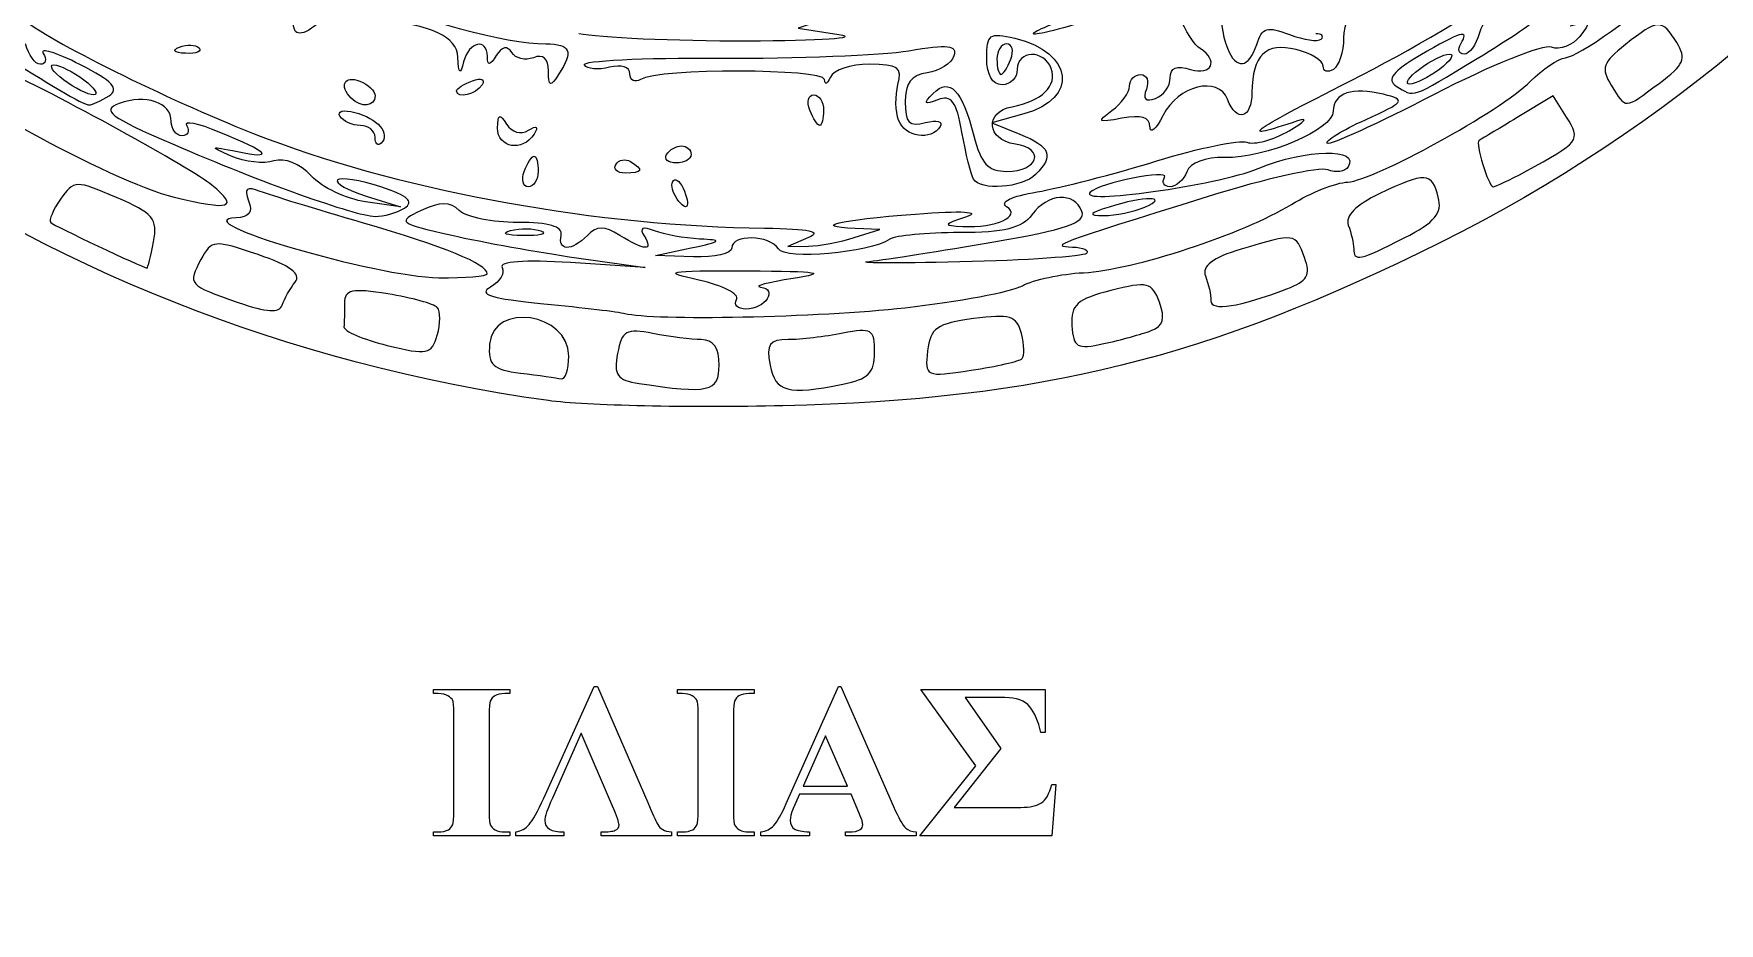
# Model space of a CAD drawing. Header units: millimetres. Extents: x 89 to 151, y 168 to 272.
# Drawn here: x 109.68 to 136.6, y 188.92 to 203.12 of the extents above; entities that cross this region are included whole.
import ezdxf

# ---------------------------------------------------------------- set-up
doc = ezdxf.new("R2010")
doc.units = ezdxf.units.MM
doc.layers.add('Layer_1', color=7, linetype='CONTINUOUS')

msp = doc.modelspace()

# ---------------------------------------------------------------- linework, layer by layer
at = {"layer": 'Layer_1', "color": 7}
for points in [[(122.70046, 203.481905), (121.88634, 203.211105), (122.53764, 203.108395)], [(117.89949, 202.529235), (117.89972, 202.529235)], [(134.16017, 201.790175), (133.9481, 202.129755), (133.37176, 201.783725)], [(123.49074, 201.740515), (123.4911, 201.740855)], [(125.49171, 201.841225), (124.97991, 201.699475), (125.42767, 201.519455)], [(127.50653, 201.635265), (127.50608, 201.635275)], [(114.98936, 200.527105), (115.53638, 200.355555), (114.97671, 200.438455)], [(119.92591, 200.528095), (119.92579, 200.528095)], [(117.28974, 199.978875), (117.28974, 199.978775)], [(122.049866, 199.865905), (121.724216, 199.725975), (122.049866, 199.730975)], [(122.78186, 199.865975), (123.18892, 199.996335), (122.79543, 200.012535)], [(122.782556, 199.866125), (122.78186, 199.865975)], [(118.34748, 199.545415), (119.44378, 199.390715), (118.25239, 199.467215)], [(120.21719, 199.561245), (119.60661, 199.582645), (120.17647, 199.702605)], [(116.12198, 198.750145), (116.12225, 198.750145)], [(123.59508, 198.746481), (123.59533, 198.747435)], [(125.46412, 197.934321), (125.46352, 197.934321)]]:
    msp.add_lwpolyline(points, dxfattribs=at)
for points in [[(118.3857, 203.122305)], [(112.0051, 202.907975)], [(129.21101, 202.952315)], [(132.73334, 202.727125)], [(125.28307, 202.715345)], [(131.80891, 202.557715)], [(110.15369, 202.384575)], [(116.43184, 202.209405)], [(135.63925, 202.329955)], [(110.87996, 202.132115)], [(114.74936, 202.091145)], [(122.07171, 201.901235)], [(115.12918, 201.467055)], [(117.08561, 201.616305)], [(119.78645, 201.195685)], [(117.5127, 200.924315)], [(118.97398, 201.035545)], [(133.4955, 200.918405)], [(112.52422, 200.704165)], [(124.68526, 200.802175)], [(115.59656, 200.337885)], [(127.42233, 200.354485)], [(111.58986, 199.799545)], [(131.56643, 199.861935)], [(116.9203, 199.290355)], [(113.85421, 199.156795)], [(129.69133, 199.047855)], [(120.9031, 198.878785)], [(127.52382, 198.380961)], [(118.22292, 197.976161)], [(120.62448, 197.830771)], [(122.59869, 197.525431)], [(117.89726, 197.263841)]]:
    msp.add_lwpolyline(points, close=True, dxfattribs=at)
at = {"layer": 'Layer_1', "color": 5}
for points in [[(116.13731, 192.5849), (116.05981, 192.5849), (116.05981, 192.6486), (117.28109, 192.6486), (117.28109, 192.5849), (117.20359, 192.5849)], [(117.82198, 190.9175), (118.62641, 192.69689), (118.68321, 192.69689), (119.48419, 190.84516)], [(120.03889, 192.5849), (119.96139, 192.5849), (119.96139, 192.6486), (121.18268, 192.6486), (121.18268, 192.5849), (121.10518, 192.5849)], [(121.69768, 190.83314), (122.53311, 192.69693), (122.56581, 192.69693), (123.40813, 190.78146)], [(125.93861, 191.13279), (126.00411, 191.13279), (125.93861, 190.31286), (123.83194, 190.31286), (124.72594, 191.43251), (123.84568, 192.64866)], [(123.84568, 192.64866), (125.83349, 192.64866), (125.83349, 191.96653), (125.76119, 191.96653)], [(125.18758, 192.52119), (124.55368, 192.52119), (125.12557, 191.71159), (124.37799, 190.76936), (125.44424, 190.76936)], [(116.38883, 190.71256), (116.38883, 192.24907)], [(116.95045, 192.24896), (116.95045, 190.71245)], [(120.29042, 190.71256), (120.29042, 192.24907)], [(120.85204, 192.24896), (120.85204, 190.71245)], [(118.92091, 190.78994), (118.42137, 191.95266), (117.96145, 190.91741)], [(122.73123, 190.97779), (121.90613, 190.97779), (121.80793, 190.75042)], [(122.8552, 190.68666), (122.73123, 190.97779)], [(117.28107, 190.37662), (117.28107, 190.31292), (116.05979, 190.31292), (116.05979, 190.37662), (116.13729, 190.37662)], [(117.2036, 190.37662), (117.28107, 190.37662)], [(117.37757, 190.31292), (117.37757, 190.37662)], [(118.14404, 190.37653), (118.14404, 190.31283), (117.37757, 190.31292)], [(119.86143, 190.37662), (119.86143, 190.31292), (118.74177, 190.31292), (118.74177, 190.37662)], [(121.18267, 190.37662), (121.18267, 190.31292), (119.96138, 190.31292), (119.96138, 190.37662), (120.03888, 190.37662)], [(121.10519, 190.37662), (121.18267, 190.37662)], [(122.06802, 190.37666), (122.06802, 190.31296), (121.29116, 190.31296), (121.29116, 190.37666)], [(123.77159, 190.37667), (123.77159, 190.31297), (122.6416, 190.31297), (122.6416, 190.37667), (122.6881, 190.37667)]]:
    msp.add_lwpolyline(points, dxfattribs=at)
msp.add_lwpolyline([(122.67263, 191.10526), (122.32467, 191.90969), (121.96638, 191.10526)], close=True, dxfattribs=at)
at = {"layer": 'Layer_1', "color": 7}
for points in [[(132.299627, 176.529913), (143.302082, 184.125524), (150.475874, 202.01942), (150.475874, 221.867706)], [(145.56412, 218.491402), (144.4428, 210.429402), (139.39736, 203.397205), (132.14412, 199.786975)], [(117.89723, 197.263831), (109.5538, 198.424111), (102.52503, 203.441875), (98.857026, 210.856425)], [(130.70799, 202.369415), (132.70755, 203.379815), (134.50538, 204.64138), (136.18553, 206.213071)], [(110.8379, 205.601828), (112.67553, 204.422624), (116.55731, 202.961475), (117.85629, 202.960015)], [(107.18954, 204.151226), (108.11031, 203.442715), (110.38789, 201.980265), (110.56291, 201.985165)], [(128.89932, 204.169136), (128.63641, 203.906225), (128.56763, 203.346655), (128.74228, 202.891515)], [(134.14244, 202.738595), (134.37408, 202.772595), (135.21243, 203.370125), (136.13321, 204.157504)], [(126.32431, 203.273845), (125.17254, 202.943515), (125.55048, 203.167665), (126.90606, 203.618855)], [(130.84103, 203.551565), (130.70723, 203.500265), (130.59774, 203.277055), (130.59774, 203.055645)], [(109.568116, 203.306155), (110.205626, 202.855935), (112.117376, 201.929855), (113.420336, 201.440085)], [(114.33284, 203.382575), (114.00344, 203.084465), (113.82676, 203.050475), (113.82676, 203.285175)], [(116.45078, 202.748665), (116.43358, 203.075515), (116.05865, 203.249465), (115.12932, 203.361775)], [(128.30774, 202.884365), (128.21264, 202.943165), (128.06628, 203.171665), (127.98241, 203.392235)], [(132.73343, 202.727145), (133.26006, 203.047065), (133.69094, 203.340135), (133.69094, 203.378435)], [(133.26865, 203.448035), (132.98328, 203.448035), (132.81874, 203.342435), (132.76119, 203.122385)], [(134.21966, 203.247175), (134.54113, 203.329975), (134.55972, 203.309275), (134.3708, 203.078845)], [(135.91914, 202.981235), (135.68071, 203.363015), (135.62201, 203.360835), (135.1009, 202.950935)], [(116.9228, 202.756065), (116.9188, 203.062695), (116.6292, 203.000385), (116.54408, 202.674665)], [(121.07224, 203.004015), (119.90807, 203.003095), (118.69912, 203.056315), (118.3857, 203.122305)], [(122.53764, 203.108395), (122.89812, 203.051595), (122.24379, 203.004935), (121.07224, 203.004015)], [(124.89849, 202.733005), (124.89849, 203.113945), (124.94469, 203.146585), (125.34625, 203.049735)], [(125.34625, 203.049735), (126.28801, 202.822635), (126.37664, 202.086305), (125.49171, 201.841225)], [(129.21099, 202.952255), (129.29599, 203.220165), (129.37868, 203.245235), (129.733, 203.110525)], [(129.733, 203.110525), (129.96454, 203.022525), (130.19267, 202.989155), (130.23995, 203.036425)], [(130.23995, 203.036425), (130.28715, 203.083725), (130.24795, 203.122425), (130.15335, 203.122425)], [(130.59774, 203.055645), (130.59774, 202.834245), (130.52454, 202.607805), (130.43492, 202.552465)], [(132.4697, 202.959565), (132.61979, 203.202435), (132.4706, 203.159975), (131.81529, 202.773335)], [(132.76119, 203.122385), (132.71439, 202.943285), (132.60699, 202.796745), (132.5226, 202.796745)], [(134.3708, 203.078845), (134.25232, 202.934305), (134.04852, 202.857055), (133.91791, 202.907175)], [(109.78483, 202.633985), (109.70043, 202.633985), (109.59306, 202.780525), (109.54622, 202.959625)], [(110.41511, 202.630105), (110.034, 202.824535), (109.7708, 202.904945), (109.83023, 202.808805)], [(109.83023, 202.808805), (109.88963, 202.712605), (109.86923, 202.633985), (109.78483, 202.633985)], [(112.1035, 202.809575), (111.91383, 202.817575), (111.87525, 202.855975), (112.0051, 202.907975)], [(112.00514, 202.907975), (112.1227, 202.954975), (112.26311, 202.949175), (112.31721, 202.895075)], [(112.31721, 202.895075), (112.37131, 202.840975), (112.27521, 202.802475), (112.1035, 202.809575)], [(116.54408, 202.674665), (116.48688, 202.455975), (116.46518, 202.473185), (116.45078, 202.748665)], [(117.06527, 202.773465), (116.96227, 202.610915), (116.92463, 202.606325), (116.9228, 202.756065)], [(117.31222, 202.821265), (117.24112, 202.936335), (117.15832, 202.920365), (117.06527, 202.773465)], [(117.65821, 202.739865), (117.52675, 202.689465), (117.37105, 202.726065), (117.31222, 202.821265)], [(117.89972, 202.529235), (117.89872, 202.727685), (117.81512, 202.800065), (117.65821, 202.739865)], [(117.85629, 202.960015), (118.25537, 202.959565), (118.30243, 202.846555), (118.05982, 202.471135)], [(118.47231, 202.624605), (118.43051, 202.692405), (119.40117, 202.741085), (120.62953, 202.732815)], [(120.62953, 202.732815), (121.8579, 202.724815), (123.21895, 202.777815), (123.6541, 202.851175)], [(123.6541, 202.851175), (124.28223, 202.957055), (124.43061, 202.939975), (124.37405, 202.768375)], [(124.37405, 202.768375), (124.33485, 202.649475), (124.14369, 202.528785), (123.94921, 202.500165)], [(125.14273, 202.308295), (124.98806, 202.308295), (124.89849, 202.464035), (124.89849, 202.733005)], [(125.21907, 202.959585), (125.13237, 202.959585), (125.06135, 202.849675), (125.06135, 202.715345)], [(125.28307, 202.715345), (125.33467, 202.849675), (125.30577, 202.959585), (125.21907, 202.959585)], [(125.92973, 202.564435), (125.81151, 202.872615), (125.38695, 202.863305), (125.38695, 202.552535)], [(128.15497, 202.552515), (128.4937, 202.445015), (128.60998, 202.697585), (128.30774, 202.884365)], [(128.74228, 202.891515), (128.87705, 202.540315), (129.08897, 202.567785), (129.21101, 202.952315)], [(129.83979, 202.869945), (129.35795, 202.990875), (129.13887, 202.778345), (129.13484, 202.186165)], [(130.2721, 202.606665), (130.2721, 202.691765), (130.07755, 202.810275), (129.83979, 202.869945)], [(131.81529, 202.773335), (131.38031, 202.516685), (131.28086, 202.388025), (131.43963, 202.287365)], [(131.43963, 202.287365), (131.73373, 202.100905), (131.66275, 202.076775), (132.73334, 202.727125)], [(131.80891, 202.557715), (131.98274, 202.689195), (132.19824, 202.796765), (132.28779, 202.796765)], [(133.91791, 202.907175), (133.78736, 202.957275), (132.94384, 202.617255), (132.04352, 202.151525)], [(132.28779, 202.796765), (132.37729, 202.796765), (132.30839, 202.689185), (132.13455, 202.557715)], [(132.5226, 202.796745), (132.4382, 202.796745), (132.41448, 202.870045), (132.4697, 202.959565)], [(133.58267, 202.362855), (133.77191, 202.552105), (134.02381, 202.721185), (134.14244, 202.738595)], [(135.1009, 202.950935), (134.73594, 202.663855), (134.70388, 202.571875), (134.87388, 202.299655)], [(135.63925, 202.329945), (136.03809, 202.624825), (136.08033, 202.723115), (135.91914, 202.981235)], [(112.52418, 200.704165), (112.21246, 200.963645), (110.01994, 202.168335), (109.06412, 202.605315)], [(110.15369, 202.384575), (109.97986, 202.516055), (109.9109, 202.623625), (110.00045, 202.623625)], [(110.00045, 202.623625), (110.08995, 202.623625), (110.3055, 202.516065), (110.47933, 202.384575)], [(110.87989, 202.132145), (111.05219, 202.241235), (110.93839, 202.363145), (110.41511, 202.630105)], [(114.74936, 202.091195), (114.55158, 202.288965), (114.63691, 202.462405), (114.88504, 202.367165)], [(118.05982, 202.471135), (117.92681, 202.265325), (117.90159, 202.274465), (117.89949, 202.529235)], [(118.87396, 202.586505), (118.69495, 202.539705), (118.51421, 202.556805), (118.47231, 202.624605)], [(119.19945, 202.480205), (119.19945, 202.591425), (119.06309, 202.635965), (118.87396, 202.586505)], [(119.36923, 202.393705), (119.27583, 202.336005), (119.19945, 202.374905), (119.19945, 202.480205)], [(122.30596, 202.389705), (122.29206, 202.567305), (119.65588, 202.571175), (119.36923, 202.393705)], [(123.02405, 202.633935), (122.72648, 202.633935), (122.44604, 202.542335), (122.40086, 202.430405)], [(123.4806, 202.310725), (123.5524, 202.585235), (123.4836, 202.633935), (123.02405, 202.633935)], [(123.94921, 202.500165), (123.69247, 202.462365), (123.59562, 202.334545), (123.59562, 202.033425)], [(125.06135, 202.715345), (125.06135, 202.581025), (125.09005, 202.471115), (125.12535, 202.471115)], [(125.12535, 202.471115), (125.16055, 202.471115), (125.2315, 202.581015), (125.28307, 202.715345)], [(125.38695, 202.552535), (125.38695, 202.418205), (125.277, 202.308295), (125.14273, 202.308295)], [(125.30555, 201.957235), (125.77374, 202.044135), (126.03271, 202.296085), (125.92973, 202.564435)], [(127.17804, 202.285525), (127.17804, 202.387595), (127.25914, 202.471105), (127.35828, 202.471105)], [(127.35828, 202.471105), (127.45748, 202.471105), (127.49779, 202.364925), (127.44798, 202.235165)], [(127.82932, 202.418085), (127.82932, 202.581775), (127.93075, 202.623665), (128.15497, 202.552515)], [(130.43492, 202.552465), (130.34532, 202.497065), (130.2721, 202.521465), (130.2721, 202.606665)], [(131.65568, 202.318665), (131.56608, 202.318665), (131.63508, 202.426245), (131.80891, 202.557715)], [(132.13455, 202.557715), (131.96072, 202.426235), (131.74523, 202.318665), (131.65568, 202.318665)], [(108.75148, 202.250155), (107.85414, 202.441535), (110.95104, 200.742345), (111.91876, 200.512365)], [(110.63257, 202.145525), (110.54307, 202.145525), (110.32752, 202.253105), (110.15369, 202.384575)], [(110.47933, 202.384575), (110.65316, 202.253095), (110.72212, 202.145525), (110.63257, 202.145525)], [(114.88504, 202.367165), (115.01936, 202.315665), (115.12927, 202.208015), (115.12927, 202.128045)], [(116.43184, 202.209455), (116.43184, 202.244655), (116.5456, 202.317075), (116.68453, 202.370405)], [(116.83775, 202.306405), (116.74205, 202.151695), (116.43184, 202.077575), (116.43184, 202.209405)], [(116.68453, 202.370405), (116.82943, 202.426005), (116.89478, 202.398705), (116.83775, 202.306405)], [(122.40086, 202.430405), (122.35576, 202.318475), (122.31296, 202.300155), (122.30596, 202.389705)], [(123.4911, 201.740855), (123.439, 201.876515), (123.4345, 202.132955), (123.4806, 202.310725)], [(124.04371, 202.168395), (124.30676, 202.433395), (124.50602, 202.226395), (124.69259, 201.494185)], [(126.89619, 201.893865), (127.05121, 202.007215), (127.17804, 202.183465), (127.17804, 202.285525)], [(127.44798, 202.235165), (127.38748, 202.077475), (127.43618, 202.029255), (127.59339, 202.089765)], [(127.59339, 202.089765), (127.72316, 202.139565), (127.82932, 202.287305), (127.82932, 202.418085)], [(128.74344, 202.075465), (128.59793, 202.454645), (127.95348, 202.294575), (127.71413, 201.819815)], [(129.13484, 202.186165), (129.13184, 201.765585), (128.88875, 201.696795), (128.74344, 202.075465)], [(129.86451, 201.730275), (128.8762, 201.395675), (129.06677, 201.540085), (130.70799, 202.369415)], [(131.23426, 202.154805), (130.74017, 202.279065), (130.4343, 202.176305), (130.4343, 201.885945)], [(130.66408, 200.753895), (131.08158, 200.772395), (133.11087, 201.891055), (133.58267, 202.362855)], [(134.87388, 202.299655), (135.11629, 201.911495), (135.07083, 201.909695), (135.63925, 202.329955)], [(110.56291, 201.985165), (110.61181, 201.986165), (110.75448, 202.052665), (110.87996, 202.132115)], [(111.0402, 202.007645), (110.75004, 201.900305), (110.88502, 201.798255), (111.89483, 201.361515)], [(111.8729, 201.721005), (111.8729, 202.024385), (111.46501, 202.164795), (111.0402, 202.007645)], [(115.12927, 202.128045), (115.12927, 201.957345), (114.90496, 201.935585), (114.74936, 202.091145)], [(122.07171, 201.901235), (122.02011, 202.035565), (122.04901, 202.145465), (122.13571, 202.145465)], [(122.13571, 202.145465), (122.22241, 202.145465), (122.29341, 202.035565), (122.29341, 201.901235)], [(123.59562, 202.033425), (123.59562, 201.698765), (123.65842, 201.635155), (123.92149, 201.703915)], [(124.11521, 202.068025), (123.89476, 201.984125), (123.88057, 202.004025), (124.04371, 202.168395)], [(124.50294, 201.548505), (124.41314, 202.045685), (124.33426, 202.151395), (124.11521, 202.068025)], [(125.35565, 201.359515), (124.89467, 201.424915), (124.85703, 201.873965), (125.30555, 201.957235)], [(132.04352, 202.151525), (131.14319, 201.685805), (130.37542, 201.335905), (130.33736, 201.373965)], [(130.94765, 201.749585), (131.58156, 202.035435), (131.60079, 202.062635), (131.23426, 202.154805)], [(112.04532, 201.494195), (111.95042, 201.494195), (111.8729, 201.596265), (111.8729, 201.721005)], [(112.12072, 201.651225), (112.17412, 201.564825), (112.14012, 201.494195), (112.04532, 201.494195)], [(112.64028, 201.552725), (112.30115, 201.693275), (112.06734, 201.737615), (112.12072, 201.651225)], [(114.56878, 201.804645), (114.51858, 201.885845), (114.62538, 201.913645), (114.80594, 201.866445)], [(114.89465, 201.657015), (114.76567, 201.657015), (114.61896, 201.723415), (114.56878, 201.804645)], [(114.80594, 201.866445), (115.16863, 201.771645), (115.3786, 201.526465), (115.22698, 201.374855)], [(115.12927, 201.467055), (115.12927, 201.571535), (115.02364, 201.657015), (114.89465, 201.657015)], [(117.08562, 201.616305), (117.08662, 201.841655), (117.11772, 201.854325), (117.23024, 201.676805)], [(117.23024, 201.676805), (117.31304, 201.546095), (117.45843, 201.505615), (117.57854, 201.579905)], [(117.57854, 201.579905), (117.71278, 201.662905), (117.74418, 201.641705), (117.66854, 201.519305)], [(122.22941, 201.657005), (122.19421, 201.657005), (122.12326, 201.766905), (122.07171, 201.901235)], [(122.29341, 201.901235), (122.29341, 201.766905), (122.26471, 201.657005), (122.22941, 201.657005)], [(124.1561, 201.641515), (124.01161, 201.407715), (123.59465, 201.469775), (123.49074, 201.740515)], [(123.92149, 201.703915), (124.10071, 201.750815), (124.20629, 201.722715), (124.1561, 201.641515)], [(127.05901, 201.772785), (126.66861, 201.698185), (126.64874, 201.712885), (126.89619, 201.893865)], [(127.50608, 201.635275), (127.50508, 201.789545), (127.36731, 201.831715), (127.05901, 201.772785)], [(127.71413, 201.819815), (127.60129, 201.595935), (127.50786, 201.512885), (127.50653, 201.635265)], [(130.4343, 201.885945), (130.4343, 201.591755), (129.35321, 201.130415), (128.69926, 201.145535)], [(129.72893, 201.573675), (129.9826, 201.720435), (130.04362, 201.790915), (129.86451, 201.730275)], [(130.33736, 201.373965), (130.29936, 201.412065), (130.57393, 201.581065), (130.94765, 201.749585)], [(133.37176, 201.783725), (133.05478, 201.593405), (132.78002, 201.428895), (132.76118, 201.418145)], [(133.4955, 200.918405), (134.3726, 201.393735), (134.39193, 201.419085), (134.16017, 201.790175)], [(112.93091, 201.240495), (113.53703, 201.118325), (113.44194, 201.220495), (112.64028, 201.552725)], [(113.420336, 201.440085), (115.670496, 200.594265), (118.723026, 200.046655), (121.351456, 200.017285)], [(115.22698, 201.374855), (115.17318, 201.321055), (115.12918, 201.362655), (115.12918, 201.467055)], [(117.66854, 201.519305), (117.48933, 201.229355), (117.08281, 201.296965), (117.08561, 201.616305)], [(124.68531, 200.802195), (124.64701, 200.869395), (124.56499, 201.205205), (124.50294, 201.548505)], [(124.69259, 201.494185), (124.80687, 201.045495), (124.91928, 200.924315), (125.22094, 200.924315)], [(125.42767, 201.519455), (125.91845, 201.322135), (125.97708, 201.172515), (125.68004, 200.875475)], [(127.61539, 201.091395), (128.29029, 201.299625), (128.93816, 201.433285), (129.0551, 201.388415)], [(129.0551, 201.388415), (129.172, 201.343515), (129.47526, 201.426915), (129.72893, 201.573675)], [(132.76118, 201.418145), (132.69948, 201.382945), (132.91298, 200.680135), (132.98533, 200.680135)], [(111.89483, 201.361515), (113.32618, 200.742465), (114.79138, 200.219025), (115.12931, 200.206015)], [(112.83271, 201.168795), (112.47384, 201.325295), (112.48166, 201.331005), (112.93091, 201.240495)], [(113.51193, 201.090595), (113.35283, 201.040095), (113.04719, 201.075295), (112.83271, 201.168795)], [(114.10911, 200.851875), (113.92409, 201.050485), (113.68573, 201.145765), (113.51193, 201.090595)], [(117.51271, 200.924315), (117.56431, 201.058645), (117.63526, 201.168555), (117.67041, 201.168555)], [(117.67041, 201.168555), (117.70561, 201.168555), (117.73441, 201.058645), (117.73441, 200.924315)], [(118.97399, 201.035515), (119.02099, 201.111615), (119.12769, 201.131715), (119.21105, 201.080215)], [(119.93966, 201.060005), (119.80924, 201.060005), (119.74033, 201.121005), (119.78645, 201.195685)], [(119.78645, 201.195685), (119.83265, 201.270285), (119.93924, 201.331365), (120.02352, 201.331365)], [(120.17672, 201.195685), (120.17672, 201.121085), (120.07005, 201.060005), (119.93966, 201.060005)], [(120.02352, 201.331365), (120.10772, 201.331365), (120.17672, 201.270365), (120.17672, 201.195685)], [(125.22094, 200.924315), (125.72552, 200.924315), (125.83903, 201.291005), (125.35565, 201.359515)], [(128.69926, 201.145535), (128.38925, 201.152535), (128.14905, 201.062735), (128.09379, 200.918725)], [(129.23413, 200.970225), (130.01492, 201.288885), (130.86224, 201.303055), (130.6714, 200.994225)], [(114.97671, 200.438455), (114.6689, 200.484055), (114.27848, 200.670085), (114.10911, 200.851875)], [(117.5767, 200.680085), (117.49, 200.680085), (117.4611, 200.789985), (117.5127, 200.924315)], [(117.73441, 200.924315), (117.73441, 200.789995), (117.66341, 200.680085), (117.5767, 200.680085)], [(119.12555, 200.897205), (118.99512, 200.897205), (118.92696, 200.959505), (118.97398, 201.035545)], [(119.21105, 201.080215), (119.42408, 200.948555), (119.4001, 200.897205), (119.12555, 200.897205)], [(125.68004, 200.875475), (125.46409, 200.659525), (124.79473, 200.610225), (124.68526, 200.802175)], [(125.70347, 200.597095), (126.08012, 200.660695), (126.94049, 200.883165), (127.61539, 201.091395)], [(126.55165, 200.593155), (126.32803, 200.383295), (128.56725, 200.698055), (129.23413, 200.970225)], [(127.73986, 200.830215), (127.82066, 200.960995), (126.7068, 200.738815), (126.55165, 200.593155)], [(128.09379, 200.918725), (128.04339, 200.787435), (127.92231, 200.680025), (127.82466, 200.680025)], [(130.34469, 200.949825), (130.21164, 201.000925), (129.35308, 200.808975), (128.43676, 200.523375)], [(130.6714, 200.994225), (130.6248, 200.918725), (130.47774, 200.898825), (130.34469, 200.949825)], [(132.11088, 200.513255), (132.00604, 200.914015), (131.90877, 200.919465), (131.16774, 200.566055)], [(132.98533, 200.680135), (133.02413, 200.680135), (133.25368, 200.787355), (133.4955, 200.918405)], [(110.99834, 200.508085), (110.34751, 200.785355), (110.31902, 200.784535), (110.10591, 200.482485)], [(111.91876, 200.512365), (112.82659, 200.296615), (112.9622, 200.339575), (112.52422, 200.704165)], [(113.29568, 200.605225), (113.07726, 200.689825), (113.0329, 200.653725), (113.10958, 200.453945)], [(114.92758, 200.103385), (114.18777, 200.318305), (113.45342, 200.544135), (113.29568, 200.605225)], [(114.53068, 200.787015), (114.48218, 200.738415), (114.68849, 200.621455), (114.98936, 200.527105)], [(115.2193, 200.677265), (114.88916, 200.786225), (114.57928, 200.835615), (114.53068, 200.787015)], [(115.59656, 200.337885), (115.75941, 200.441045), (115.65756, 200.532605), (115.2193, 200.677265)], [(119.92579, 200.528095), (119.86679, 200.623595), (119.85339, 200.736675), (119.89619, 200.779355)], [(119.89619, 200.779355), (119.93879, 200.822055), (120.01717, 200.743855), (120.0702, 200.605695)], [(120.0702, 200.605695), (120.18029, 200.318785), (120.0865, 200.268325), (119.92591, 200.528095)], [(125.21642, 200.359145), (125.09873, 200.431945), (125.29592, 200.528235), (125.70347, 200.597095)], [(126.41749, 200.285695), (126.29534, 200.604045), (125.87267, 200.575425), (125.62122, 200.231795)], [(127.82466, 200.680025), (127.72706, 200.680025), (127.68888, 200.747625), (127.73986, 200.830215)], [(129.76857, 200.397665), (130.07395, 200.585325), (130.47694, 200.745625), (130.66408, 200.753895)], [(110.10591, 200.482485), (109.98481, 200.310895), (109.91425, 200.142015), (109.94908, 200.107195)], [(111.58993, 199.799575), (111.66043, 200.168265), (111.58593, 200.257915), (110.99834, 200.508085)], [(113.10958, 200.453945), (113.17928, 200.272225), (113.11758, 200.188415), (112.9079, 200.181265)], [(115.12931, 200.206015), (115.26365, 200.201015), (115.4739, 200.260215), (115.59656, 200.337885)], [(116.4748, 200.297635), (116.32169, 200.442945), (116.17658, 200.443275), (115.8659, 200.298635)], [(124.5188, 200.044985), (125.04529, 200.020785), (125.461, 200.207985), (125.21642, 200.359145)], [(128.43676, 200.523375), (125.95849, 199.750915), (125.90469, 199.730875), (126.2687, 199.715885)], [(126.44534, 199.306755), (127.23152, 199.345955), (129.00399, 199.927845), (129.76857, 200.397665)], [(126.85245, 200.354485), (126.52522, 200.249685), (126.50925, 200.223185), (126.77105, 200.219345)], [(126.77105, 200.219345), (126.95015, 200.216345), (127.24323, 200.277545), (127.42233, 200.354485)], [(127.42233, 200.354485), (127.83723, 200.532775), (127.40923, 200.532775), (126.85245, 200.354485)], [(131.16774, 200.566055), (130.79997, 200.390685), (130.61903, 200.206885), (130.67375, 200.064275)], [(131.56648, 199.861975), (132.05983, 200.113655), (132.17831, 200.255405), (132.11088, 200.513255)], [(109.94908, 200.107195), (109.99918, 200.057095), (111.40148, 199.395185), (111.48752, 199.381025)], [(112.9079, 200.181265), (112.04442, 200.151765), (115.13181, 199.241485), (116.1469, 199.226255)], [(116.9203, 199.290335), (116.9203, 199.444205), (116.23715, 199.722935), (114.92758, 200.103385)], [(115.8659, 200.298635), (115.47637, 200.117775), (115.49836, 200.100045), (116.3546, 199.904685)], [(117.40851, 200.108245), (117.00554, 200.107485), (116.58536, 200.192745), (116.4748, 200.297635)], [(118.10051, 199.906105), (118.12831, 200.044965), (117.90839, 200.109195), (117.40851, 200.108245)], [(119.03858, 199.902105), (118.78656, 200.059495), (118.67715, 200.059495), (118.51976, 199.902105)], [(119.59321, 199.974505), (119.3994, 200.048905), (119.34642, 200.023005), (119.42668, 199.893105)], [(122.79543, 200.012535), (122.07791, 200.042135), (122.5209, 200.147915), (123.7588, 200.242585)], [(123.7588, 200.242585), (124.51028, 200.300085), (124.82339, 200.283185), (124.5729, 200.198585)], [(124.5729, 200.198585), (124.19665, 200.071615), (124.19256, 200.059995), (124.5188, 200.044985)], [(125.62122, 200.231795), (125.46395, 200.016855), (125.17957, 199.946865), (124.46353, 199.946865)], [(125.01023, 199.798805), (126.16958, 199.997115), (126.4862, 200.106655), (126.41749, 200.285695)], [(130.67375, 200.064275), (130.72125, 199.940505), (130.76005, 199.771965), (130.76005, 199.689735)], [(111.48752, 199.381025), (111.49932, 199.379025), (111.54552, 199.567395), (111.58986, 199.799545)], [(113.26284, 199.594475), (112.55534, 199.835535), (112.51759, 199.832315), (112.34849, 199.516375)], [(116.3546, 199.904685), (116.8477, 199.792175), (117.74451, 199.630505), (118.34748, 199.545415)], [(117.49018, 199.897775), (117.22153, 199.900775), (117.13133, 199.937575), (117.28974, 199.978875)], [(117.28974, 199.978775), (117.44817, 200.020075), (117.66797, 200.017375), (117.77822, 199.972775)], [(117.77822, 199.972775), (117.88843, 199.928175), (117.75882, 199.894375), (117.49018, 199.897775)], [(118.51976, 199.902105), (118.26207, 199.644425), (118.04856, 199.646495), (118.10051, 199.906105)], [(119.42668, 199.893105), (119.5782, 199.647935), (119.44048, 199.651115), (119.03858, 199.902105)], [(120.31191, 199.843985), (120.07296, 199.855785), (119.74955, 199.914485), (119.59321, 199.974505)], [(120.17647, 199.702605), (120.67012, 199.806505), (120.68824, 199.825415), (120.31191, 199.843985)], [(121.5701, 199.687035), (121.4321, 199.910315), (120.82777, 199.923015), (120.82777, 199.702635)], [(121.351456, 200.017285), (122.074376, 200.009285), (122.279746, 199.964685), (122.049866, 199.865905)], [(123.35149, 199.840605), (123.0164, 199.621915), (121.68147, 199.506835), (121.5701, 199.687035)], [(132.14412, 199.786975), (128.43037, 197.938481), (125.77829, 197.280431), (121.64215, 197.181141)], [(122.049866, 199.730975), (122.228966, 199.733975), (122.558676, 199.794475), (122.782556, 199.866125)], [(123.02585, 199.487485), (123.2945, 199.517985), (124.18748, 199.658075), (125.01023, 199.798805)], [(124.46353, 199.946865), (123.94146, 199.946865), (123.44104, 199.899065), (123.35149, 199.840605)], [(129.97535, 199.547095), (129.82916, 199.942265), (129.83078, 199.942055), (128.96052, 199.681325)], [(130.76005, 199.689735), (130.76005, 199.478505), (130.85425, 199.498635), (131.56643, 199.861935)], [(112.34849, 199.516375), (112.13547, 199.118325), (112.14129, 199.111615), (112.94342, 198.830835)], [(113.85421, 199.156725), (113.95576, 199.285755), (113.77391, 199.420315), (113.26284, 199.594475)], [(118.25239, 199.467215), (117.52024, 199.514215), (117.09791, 199.483915), (117.15677, 199.388715)], [(120.82777, 199.702635), (120.82777, 199.613035), (120.553, 199.549455), (120.21719, 199.561245)], [(126.49151, 199.613755), (126.44241, 199.564655), (125.53264, 199.503795), (124.46982, 199.478485)], [(126.2687, 199.715885), (126.44034, 199.708885), (126.54061, 199.662885), (126.49151, 199.613755)], [(128.96052, 199.681325), (128.50692, 199.545415), (128.3315, 199.413765), (128.39244, 199.254955)], [(129.6913, 199.047855), (130.0219, 199.173545), (130.07743, 199.271155), (129.97535, 199.547095)], [(116.1469, 199.226255), (116.57228, 199.220255), (116.9203, 199.248755), (116.9203, 199.290355)], [(117.15677, 199.388715), (117.20937, 199.303515), (117.12677, 199.163345), (116.97298, 199.077295)], [(120.30212, 199.186985), (119.6858, 199.324935), (119.77324, 199.341805), (121.07224, 199.335585)], [(121.07224, 199.335585), (122.23698, 199.329585), (122.38731, 199.305185), (121.80494, 199.214665)], [(124.46982, 199.478485), (123.40698, 199.453185), (122.75719, 199.457385), (123.02585, 199.487485)], [(125.46779, 199.097345), (125.64723, 199.194645), (126.08713, 199.288875), (126.44534, 199.306755)], [(128.39244, 199.254955), (128.44104, 199.128585), (128.48064, 198.949985), (128.48064, 198.858045)], [(113.64503, 198.788835), (113.67943, 198.888735), (113.77362, 199.054325), (113.85421, 199.156795)], [(115.33279, 198.967975), (114.76199, 199.060775), (114.64081, 199.035175), (114.64081, 198.821915)], [(116.12225, 198.750145), (116.06875, 198.808045), (115.71339, 198.906115), (115.33279, 198.967975)], [(116.97298, 199.077295), (116.76356, 198.960095), (116.97698, 198.893245), (117.82436, 198.810845)], [(120.9031, 198.878785), (120.9549, 198.962685), (120.68453, 199.101395), (120.30212, 199.186985)], [(121.28538, 199.076295), (121.57235, 199.043395), (121.36188, 198.726195), (121.05302, 198.726195)], [(121.80494, 199.214665), (121.40195, 199.151965), (121.16816, 199.089745), (121.28538, 199.076295)], [(123.59533, 198.747435), (124.44573, 198.842635), (125.28833, 199.000055), (125.46779, 199.097345)], [(126.88122, 199.022035), (126.34202, 198.885175), (126.24111, 198.794345), (126.25999, 198.462901)], [(127.65659, 198.833695), (127.53666, 199.154285), (127.46796, 199.170965), (126.88122, 199.022035)], [(128.48064, 198.858045), (128.48064, 198.687851), (128.92956, 198.758245), (129.69133, 199.047855)], [(112.94342, 198.830835), (113.39893, 198.671381), (113.60044, 198.659311), (113.64503, 198.788835)], [(114.64081, 198.821915), (114.64081, 198.679711), (114.63681, 198.508411), (114.63181, 198.441251)], [(116.12198, 198.309101), (116.17568, 198.493721), (116.17568, 198.692191), (116.12198, 198.750145)], [(118.22287, 197.976121), (118.22287, 198.663231), (117.01465, 198.845135), (116.95847, 198.166481)], [(117.82436, 198.810845), (118.44638, 198.750345), (119.02858, 198.681011), (119.11813, 198.656781)], [(119.11813, 198.656781), (119.5529, 198.539111), (122.21917, 198.592581), (123.59508, 198.746481)], [(121.05302, 198.726195), (120.9187, 198.726195), (120.85123, 198.794895), (120.9031, 198.878785)], [(127.52382, 198.380961), (127.71822, 198.455261), (127.75336, 198.575051), (127.65659, 198.833695)], [(114.63181, 198.441251), (114.62681, 198.374051), (114.93841, 198.241351), (115.32381, 198.146271)], [(119.56782, 198.335181), (119.14153, 198.420481), (119.07119, 198.380981), (119.0018, 198.018011)], [(123.1075, 198.034251), (123.1075, 198.403311), (123.06, 198.431801), (122.59869, 198.339541)], [(124.68478, 198.572871), (124.10077, 198.494871), (123.99661, 198.421601), (123.95447, 198.058731)], [(125.45172, 198.335751), (125.37772, 198.618531), (125.27196, 198.651251), (124.68478, 198.572871)], [(126.25999, 198.462901), (126.28009, 198.110951), (126.33649, 198.078951), (126.77099, 198.173581)], [(115.32381, 198.146271), (115.96811, 197.987331), (116.03236, 198.000441), (116.12198, 198.309101)], [(116.95847, 198.166481), (116.93077, 197.832331), (117.00887, 197.759191), (117.45213, 197.704081)], [(120.33954, 198.237781), (120.18284, 198.237781), (119.83556, 198.281581), (119.56782, 198.335181)], [(120.62448, 197.830721), (120.62448, 198.109851), (120.53488, 198.237781), (120.33954, 198.237781)], [(121.72575, 198.237771), (121.42516, 198.237771), (121.37521, 198.166771), (121.43945, 197.830721)], [(122.59869, 198.339541), (122.31884, 198.283541), (121.92602, 198.237771), (121.72575, 198.237771)], [(125.46352, 197.934321), (125.50392, 197.974721), (125.49832, 198.155331), (125.45172, 198.335751)], [(126.77099, 198.173581), (127.03963, 198.232081), (127.37841, 198.325421), (127.52382, 198.380961)], [(118.10076, 197.612581), (118.16796, 197.598281), (118.22292, 197.761861), (118.22292, 197.976161)], [(119.0018, 198.018011), (118.9354, 197.670511), (118.9913, 197.592901), (119.34612, 197.538001)], [(122.59869, 197.525431), (123.00575, 197.606831), (123.1075, 197.708611), (123.1075, 198.034251)], [(123.95447, 198.058731), (123.90627, 197.643801), (123.91997, 197.637711), (124.64803, 197.748221)], [(124.64803, 197.748221), (125.05651, 197.810221), (125.42375, 197.893961), (125.46412, 197.934321)], [(117.45213, 197.704081), (117.74171, 197.668081), (118.03359, 197.626881), (118.10076, 197.612581)], [(119.34612, 197.538001), (120.45525, 197.366501), (120.62448, 197.405251), (120.62448, 197.830771)], [(121.43945, 197.830721), (121.52175, 197.400631), (121.71721, 197.349131), (122.59869, 197.525431)], [(121.64215, 197.181141), (120.16455, 197.145641), (118.47935, 197.183141), (117.89726, 197.263841)]]:
    msp.add_open_spline(points, degree=3, dxfattribs=at)
at = {"layer": 'Layer_1', "color": 1}
msp.add_open_spline([(132.512413, 175.673729), (143.722645, 183.412779), (151.03191, 201.644594), (151.03191, 221.867706)], degree=3, dxfattribs=at)
at = {"layer": 'Layer_1', "color": 5}
for points in [[(116.29233, 192.5505), (116.254463, 192.573433), (116.20279, 192.5849), (116.13731, 192.5849)], [(116.36983, 192.473), (116.357163, 192.502867), (116.33133, 192.5287), (116.29233, 192.5505)], [(117.03995, 192.5487), (117.010083, 192.532633), (116.98655, 192.505067), (116.96935, 192.466)], [(117.20359, 192.5849), (117.135837, 192.5849), (117.08129, 192.572833), (117.03995, 192.5487)], [(120.19392, 192.5505), (120.156053, 192.573433), (120.104377, 192.5849), (120.03889, 192.5849)], [(120.27142, 192.473), (120.258753, 192.502867), (120.23292, 192.5287), (120.19392, 192.5505)], [(120.94154, 192.5487), (120.911673, 192.532633), (120.88814, 192.505067), (120.87094, 192.466)], [(121.10518, 192.5849), (121.037427, 192.5849), (120.98288, 192.572833), (120.94154, 192.5487)], [(125.58549, 192.37477), (125.507403, 192.472383), (125.374767, 192.52119), (125.18758, 192.52119)], [(116.38883, 192.24907), (116.38883, 192.368497), (116.382497, 192.44314), (116.36983, 192.473)], [(116.96935, 192.466), (116.95675, 192.438467), (116.95045, 192.36612), (116.95045, 192.24896)], [(120.29042, 192.24907), (120.29042, 192.368497), (120.284087, 192.44314), (120.27142, 192.473)], [(120.87094, 192.466), (120.85834, 192.438467), (120.85204, 192.36612), (120.85204, 192.24896)], [(125.76119, 191.96653), (125.723323, 192.14223), (125.664757, 192.27831), (125.58549, 192.37477)], [(117.59116, 190.4972), (117.64856, 190.5638), (117.7255, 190.7039), (117.82198, 190.9175)], [(117.96145, 190.91741), (117.879917, 190.73597), (117.83915, 190.615967), (117.83915, 190.5574)], [(125.77152, 190.83996), (125.843867, 190.88816), (125.899563, 190.98577), (125.93861, 191.13279)], [(116.36983, 190.49552), (116.382497, 190.523053), (116.38883, 190.5954), (116.38883, 190.71256)], [(116.95045, 190.71245), (116.95045, 190.593017), (116.95675, 190.518373), (116.96935, 190.48852)], [(119.02598, 190.49022), (119.02598, 190.52582), (118.990957, 190.625727), (118.92091, 190.78994)], [(119.48419, 190.84516), (119.55539, 190.679793), (119.608787, 190.56266), (119.64438, 190.49376)], [(120.27142, 190.49552), (120.284087, 190.523053), (120.29042, 190.5954), (120.29042, 190.71256)], [(120.85204, 190.71245), (120.85204, 190.593017), (120.85834, 190.518373), (120.87094, 190.48852)], [(121.49786, 190.48002), (121.55186, 190.53742), (121.618467, 190.655127), (121.69768, 190.83314)], [(121.80793, 190.75042), (121.775797, 190.674627), (121.75973, 190.61204), (121.75973, 190.56266)], [(122.9069, 190.55747), (122.9049, 190.567803), (122.887667, 190.610867), (122.8552, 190.68666)], [(123.40813, 190.78146), (123.488517, 190.60002), (123.55455, 190.485757), (123.60623, 190.43867)], [(125.44424, 190.76936), (125.591233, 190.76936), (125.700327, 190.792893), (125.77152, 190.83996)], [(116.13729, 190.37662), (116.205043, 190.37662), (116.25959, 190.388687), (116.30093, 190.41282)], [(116.30093, 190.41282), (116.330797, 190.428887), (116.353763, 190.456453), (116.36983, 190.49552)], [(116.96935, 190.48852), (116.98315, 190.458653), (117.008983, 190.432253), (117.04685, 190.40932)], [(117.04685, 190.40932), (117.085917, 190.38752), (117.138167, 190.37662), (117.2036, 190.37662)], [(117.37757, 190.37662), (117.462543, 190.39042), (117.53374, 190.430613), (117.59116, 190.4972)], [(117.83915, 190.5574), (117.83915, 190.43682), (117.94078, 190.37653), (118.14404, 190.37653)], [(118.74177, 190.37662), (118.84857, 190.37662), (118.92264, 190.38522), (118.96398, 190.40242)], [(118.96398, 190.40242), (119.005313, 190.41962), (119.02598, 190.448887), (119.02598, 190.49022)], [(119.64438, 190.49376), (119.67998, 190.426007), (119.75233, 190.38696), (119.86143, 190.37662)], [(120.03888, 190.37662), (120.106633, 190.37662), (120.16118, 190.388687), (120.20252, 190.41282)], [(120.20252, 190.41282), (120.232387, 190.428887), (120.255353, 190.456453), (120.27142, 190.49552)], [(120.87094, 190.48852), (120.88474, 190.458653), (120.910573, 190.432253), (120.94844, 190.40932)], [(120.94844, 190.40932), (120.987507, 190.38752), (121.039757, 190.37662), (121.10519, 190.37662)], [(121.29116, 190.37666), (121.374987, 190.389327), (121.443887, 190.42378), (121.49786, 190.48002)], [(121.75973, 190.56266), (121.75973, 190.497193), (121.78613, 190.44896), (121.83893, 190.41796)], [(121.83893, 190.41796), (121.86993, 190.39956), (121.946293, 190.385793), (122.06802, 190.37666)], [(122.6881, 190.37667), (122.77882, 190.37667), (122.842553, 190.389303), (122.8793, 190.41457)], [(122.8793, 190.41457), (122.904567, 190.43297), (122.9172, 190.45937), (122.9172, 190.49377)], [(122.9172, 190.49377), (122.9172, 190.514437), (122.913767, 190.53567), (122.9069, 190.55747)], [(123.60623, 190.43867), (123.645297, 190.40307), (123.700417, 190.382403), (123.77159, 190.37667)]]:
    msp.add_open_spline(points, degree=3, dxfattribs=at)

doc.saveas('drawing.dxf')
